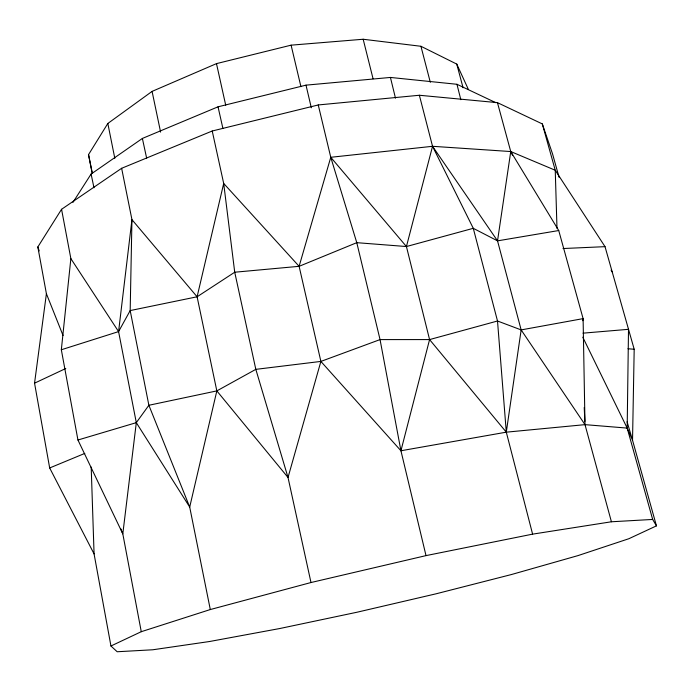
<?xml version="1.0" encoding="UTF-8"?>
<svg xmlns="http://www.w3.org/2000/svg" width="691" height="691" viewBox="0 0 691 691"><rect width="100%" height="100%" fill="white"/><g stroke="black" fill="none" stroke-linecap="round" stroke-linejoin="round"><path stroke-width="1.04" d="M91.195 467.064L94.071 553.897L110.949 645.999L117.176 651.751L152.815 649.773L209.528 641.516L279.7 628.542L356.988 612.235L435.952 593.837L511.452 574.532L577.935 555.624L628.836 538.73L656.45 525.868L652.667 519.442L627.178 428.092L628.508 329.322L583.014 333.157M63.062 335.524L46.401 293.727L37.832 246.963L61.559 209.295L121.633 168.293L212.223 131.005L318.249 104.954L419.368 95.254L497.451 102.648L542.314 123.922L555.244 170.245L605.022 246.661L634.191 349.257L632.533 440.245L656.45 525.868M110.949 645.999L141.266 631.695L122.808 533.867L77.945 440.012L61.335 349.758L70.862 258.615L61.559 209.295M120.873 528.874L122.808 533.867L136.308 422.65L118.584 331.602L131.946 219.643L121.633 168.293M94.071 553.897L49.674 467.962L34.55 383.168L46.401 293.727M419.368 95.254L432.54 146.302L497.529 240.857L521.152 329.909L506.296 432.169L532.606 534.143L611.414 521.774L652.667 519.442M611.414 521.774L585.001 424.645L583.1 318.62L558.734 230.535L497.529 240.857L510.744 151.545L497.451 102.648M582.789 320.719L583.1 318.62L521.152 329.909L497.511 321.004L429.577 339.583L380.05 339.592L320.883 361.419L255.825 369.357L216.836 390.899L148.876 405.272L136.308 422.65L77.945 440.012M212.223 131.005L223.694 183.452L197.099 296.785L216.836 390.899L189.705 507.064L210.297 609.548L141.266 631.695M532.606 534.143L426.01 555.616L400.935 450.757L429.577 339.583L406.429 246.54L330.764 157.289L318.249 104.954M61.335 349.758L118.584 331.602L130.184 310.57L197.099 296.785L234.724 272.219L299.117 266.32L356.781 242.671L406.429 246.54L432.54 146.302L510.744 151.545L555.244 170.245L556.989 228.332M320.883 361.419L400.935 450.757L506.296 432.169L497.511 321.004L473.275 228.315L432.54 146.302L330.764 157.289L299.117 266.32L320.883 361.419L288.017 477.481L310.993 582.53L210.297 609.548M92.179 173.32L88.526 154.62L107.831 123.464L152.08 91.393L216.482 63.624L291.101 45.165L363.172 39.249L420.931 46.28L456.76 64.09L468.187 89.009M72.944 202.394L91.1 174.054L142.381 138.442L218.036 106.811L306.001 85.148L390.432 77.444L456.958 84.285L495.879 102.7M34.55 383.168L65.783 368.502M49.674 467.962L84.812 453.408M406.429 246.54L473.275 228.315L497.529 240.857M310.993 582.53L426.01 555.616M627.1 421.769L632.533 440.245L627.178 428.092L585.001 424.645L506.296 432.169L429.577 339.583M562.992 248.535L605.022 246.661M627.955 348.748L634.191 349.257M299.117 266.32L223.694 183.452L234.724 272.219L255.825 369.357L288.017 477.481L216.836 390.899M197.099 296.785L131.946 219.643L130.184 310.57L148.876 405.272L189.705 507.064L136.308 422.65M521.152 329.909L585.001 424.645M70.862 258.615L118.584 331.602M611.077 270.138L612.235 271.952M558.734 230.535L510.744 151.545L512.618 155.432M582.789 337.199L627.178 428.092M37.832 246.963L39.197 250.902M542.314 123.922L552.55 153.92L559.079 177.311M330.764 157.289L356.781 242.671L380.05 339.592L400.935 450.757M456.76 64.09L463.074 87.8M420.931 46.28L430.312 82.289M456.958 84.285L460.819 99.677M363.172 39.249L373.062 78.757M390.432 77.444L395.477 98.157M291.101 45.165L300.93 86.669M306.001 85.148L311.313 107.796M218.036 106.811L222.908 128.431M216.482 63.624L225.715 105.187M142.381 138.442L146.639 158.127M91.1 174.054L93.985 187.771M152.08 91.393L160.606 132.119M88.526 154.62L92.171 172.413M107.831 123.464L114.81 158.325M584.232 407.457L584.854 421.424"/></g></svg>
